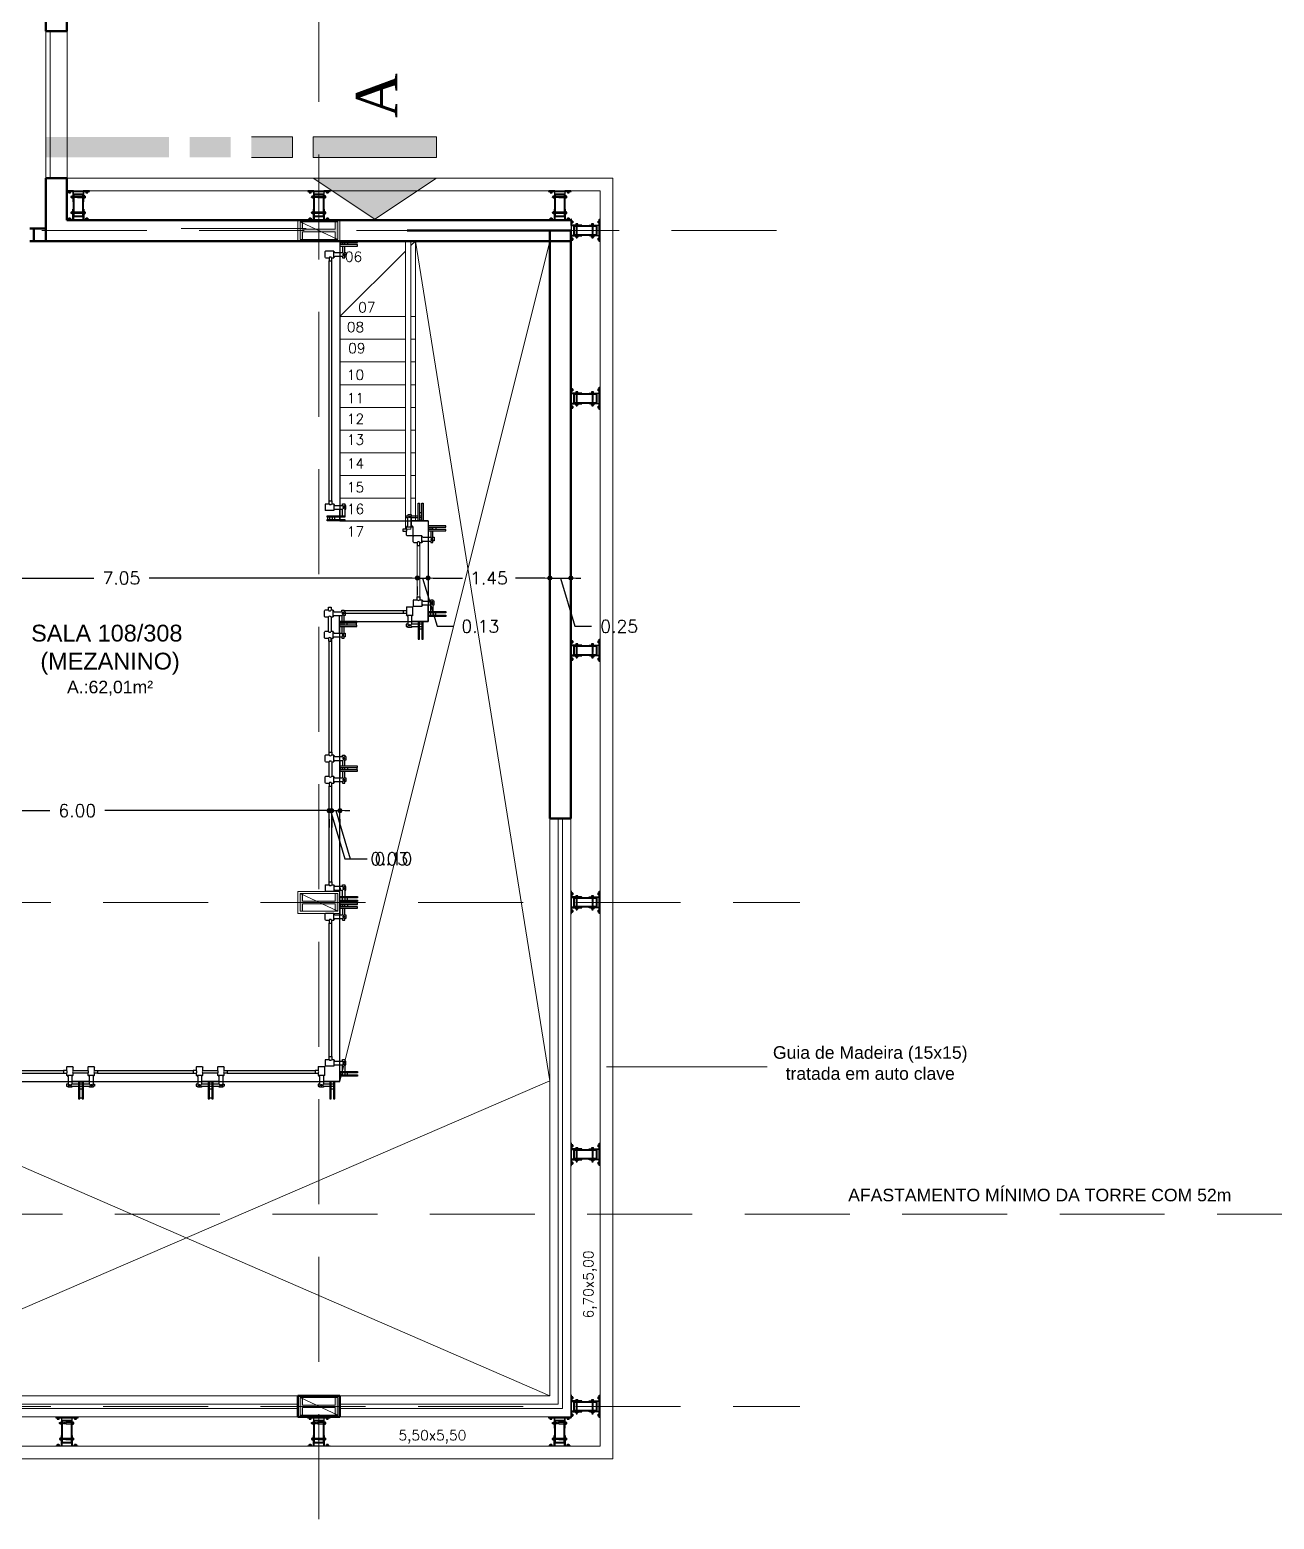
# Model space of a CAD drawing. Header units: millimetres. Extents: x 705 to 840, y 133 to 501.
# Drawn here: x 761.75 to 776.57, y 177.65 to 195.38 of the extents above; entities that cross this region are included whole.
import ezdxf

# ---------------------------------------------------------------- set-up
doc = ezdxf.new("R2010")
doc.units = ezdxf.units.MM
doc.header["$LTSCALE"] = 10
for name, pattern in [('ACAD_ISO03W100', [30, 12, -18]), ('BORDERX2', [3.5, 1, -0.5, 1, -0.5, 0, -0.5]), ('DASHED2', [0.375, 0.25, -0.125])]:
    doc.linetypes.add(name, pattern=pattern)
doc.layers.get('0').update_dxf_attribs({"color": 90})
for name, color, linetype in [('ACCESORIO', 90, 'Continuous'), ('EJE', 5, 'ACAD_ISO03W100'), ('ESCALERA', 90, 'Continuous')]:
    doc.layers.add(name, color=color, linetype=linetype)
for name, color, linetype, lineweight in [('cinza 03', 252, 'Continuous', 13), ('COTA', 90, 'Continuous', 9), ('linha estutura', 252, 'Continuous', 13), ('PAREDES', 50, 'Continuous', 50), ('PAREDES 2', 50, 'Continuous', 50), ('Pilares', 16, 'Continuous', 20), ('pn 02', 16, 'Continuous', 20), ('PN-01', 90, 'Continuous', 13), ('PN-03', 180, 'Continuous', 30), ('recuos', 16, 'Continuous', 20), ('texto', 16, 'Continuous', 20)]:
    doc.layers.add(name, color=color, linetype=linetype, lineweight=lineweight)
doc.styles.get("Standard").update_dxf_attribs({"font": 'simplex.shx'})
doc.dimstyles.new('1-100', dxfattribs={"dimtxt": 0.15, "dimasz": 0.06, "dimexe": 0.2, "dimexo": 0.1, "dimgap": 0.1, "dimtad": 0, "dimzin": 0, "dimdsep": 46, "dimtxsty": 'Standard', "dimblk": 'DOT', "dimcen": 0.09, "dimclrd": 90, "dimclre": 90, "dimclrt": 16, "dimadec": 0, "dimazin": 0, "dimtfac": 1, "dimtofl": 0, "dimtmove": 0, "dimatfit": 3, "dimldrblk": 'DOT', "dimfxl": 0, "dimtolj": 1, "dimtzin": 0, "dimarcsym": 0})

# ---------------------------------------------------------------- blocks, each defined once
blk = doc.blocks.new('BLO253')
blk.add_lwpolyline([(39.6, 2, -0.4142136), (40.6, 1, 0.4142136), (41.6, 0), (91.5, 0, 0.4142136), (92.5, 1), (92.5, 4, 0.4142136), (91.5, 5), (49.6, 5, -0.4142136), (44.6, 10), (44.6, 89, 0.4142136), (43.6, 90), (41.6, 90, 0.4142136), (40.6, 89), (40.6, 6.5, -0.4142136), (39.1, 5), (-39.1, 5, -0.4142136), (-40.6, 6.5), (-40.6, 89, 0.4142136), (-41.6, 90), (-43.6, 90, 0.4142136), (-44.6, 89), (-44.6, 10, -0.4142136), (-49.6, 5), (-91.5, 5, 0.4142136), (-92.5, 4), (-92.5, 1, 0.4142136), (-91.5, 0), (-41.6, 0, 0.4142136), (-40.6, 1, -0.4142136), (-39.6, 2)], format="xyb", close=True)
blk = doc.blocks.new('CAB-BUL')
for p, q in [((-6, 11), (6, 11)), ((-4, 2), (-4, 9)), ((-4, 1), (-4, 2)), ((4, 2), (4, 9)), ((4, 1), (4, 2))]:
    blk.add_line(p, q)
blk.add_lwpolyline([(-9, 1), (9, 1), (9, 0), (-9, 0)], close=True)
blk.add_lwpolyline([(8, 9, 0.888889), (4, 9, 0.50025), (-4, 9, 0.88987), (-8, 9), (-8, 2), (8, 2)], format="xyb", close=True)
blk = doc.blocks.new('TUERCA')
for p, q in [((-7, -2), (7, -2)), ((7, -10), (-7, -10)), ((-5, -11), (3, -10)), ((-5, -12), (4, -11)), ((-5, -13), (4, -12)), ((-5, -14), (4, -13)), ((-5, -16), (4, -14)), ((-4, -8), (-4, -3)), ((-3, -16), (4, -16)), ((4, -3), (4, -8))]:
    blk.add_line(p, q)
blk.add_lwpolyline([(-9, 0), (9, 0), (9, -2), (-9, -2)], close=True)
blk.add_lwpolyline([(-4, -8, -0.666895), (-9, -8), (-9, -3, -0.666895), (-4, -3, -0.349005), (4, -3, -0.666667), (9, -3), (9, -8, -0.666667), (4, -8, -0.349005)], format="xyb", close=True)
blk.add_lwpolyline([(-4, -10), (-3, -10), (-5, -11), (-3, -11), (-5, -12), (-3, -12), (-5, -13), (-3, -14), (-5, -14), (-3, -15), (-5, -16), (-3, -16), (3, -16), (4, -16), (3, -15), (4, -14), (3, -14), (4, -13), (3, -13), (4, -12), (3, -11), (4, -11), (3, -10), (4, -10)])
blk = doc.blocks.new('fixação madeira')
at = {"layer": 'ACCESORIO'}
for p, q in [((-0.052, -0.063), (-0.05, -0.076)), ((-0.05, -0.063), (-0.048, -0.076)), ((-0.048, -0.063), (-0.047, -0.076)), ((-0.047, -0.063), (-0.045, -0.076)), ((-0.045, -0.063), (-0.043, -0.076)), ((-0.043, -0.063), (-0.041, -0.076)), ((-0.041, -0.063), (-0.039, -0.076)), ((-0.039, -0.063), (-0.038, -0.076)), ((-0.038, -0.063), (-0.036, -0.076)), ((-0.036, -0.063), (-0.034, -0.076)), ((-0.034, -0.063), (-0.032, -0.076)), ((-0.032, -0.063), (-0.03, -0.076)), ((-0.03, -0.063), (-0.029, -0.076)), ((-0.029, -0.063), (-0.027, -0.076)), ((-0.027, -0.063), (-0.025, -0.076)), ((-0.025, -0.063), (-0.023, -0.076)), ((-0.023, -0.063), (-0.021, -0.076)), ((-0.021, -0.063), (-0.02, -0.076)), ((-0.02, -0.063), (-0.018, -0.076)), ((-0.018, -0.063), (-0.016, -0.076)), ((-0.016, -0.063), (-0.014, -0.076)), ((-0.014, -0.063), (-0.012, -0.076)), ((-0.012, -0.076), (-0.012, -0.063)), ((-0.052, -0.251), (-0.05, -0.264)), ((-0.05, -0.251), (-0.048, -0.264)), ((-0.048, -0.251), (-0.047, -0.264)), ((-0.047, -0.251), (-0.045, -0.264)), ((-0.045, -0.251), (-0.043, -0.264)), ((-0.043, -0.251), (-0.041, -0.264)), ((-0.041, -0.251), (-0.039, -0.264)), ((-0.039, -0.251), (-0.038, -0.264)), ((-0.038, -0.251), (-0.036, -0.264)), ((-0.036, -0.251), (-0.034, -0.264)), ((-0.034, -0.251), (-0.032, -0.264)), ((-0.032, -0.251), (-0.03, -0.264)), ((-0.03, -0.251), (-0.029, -0.264)), ((-0.029, -0.251), (-0.027, -0.264)), ((-0.027, -0.251), (-0.025, -0.264)), ((-0.025, -0.251), (-0.023, -0.264)), ((-0.023, -0.251), (-0.021, -0.264)), ((-0.021, -0.251), (-0.02, -0.264)), ((-0.02, -0.251), (-0.018, -0.264)), ((-0.018, -0.251), (-0.016, -0.264)), ((-0.016, -0.251), (-0.014, -0.264)), ((-0.014, -0.251), (-0.012, -0.264)), ((-0.012, -0.264), (-0.012, -0.251))]:
    blk.add_line(p, q, dxfattribs=at)
for points in [[(-0.06, -0.034), (0.057, -0.034), (0.057, -0.308), (-0.06, -0.308)], [(-0.052, -0.042), (0.049, -0.042), (0.049, -0.3), (-0.052, -0.3)]]:
    blk.add_lwpolyline(points, close=True, dxfattribs=at)
for points in [[(0.049, -0.063), (-0.014, -0.063), (-0.015, -0.066), (-0.016, -0.063), (-0.017, -0.066), (-0.018, -0.063), (-0.018, -0.066), (-0.02, -0.063), (-0.02, -0.066), (-0.021, -0.063), (-0.022, -0.066), (-0.023, -0.063), (-0.024, -0.066), (-0.025, -0.063), (-0.026, -0.066), (-0.027, -0.063), (-0.027, -0.066), (-0.029, -0.063), (-0.029, -0.066), (-0.03, -0.063), (-0.031, -0.066), (-0.032, -0.063), (-0.033, -0.066), (-0.034, -0.063), (-0.035, -0.066), (-0.036, -0.063), (-0.036, -0.066), (-0.038, -0.063), (-0.038, -0.066), (-0.039, -0.063), (-0.04, -0.066), (-0.041, -0.063), (-0.042, -0.066), (-0.043, -0.063), (-0.044, -0.066), (-0.045, -0.063), (-0.045, -0.066), (-0.047, -0.063), (-0.047, -0.066), (-0.048, -0.063), (-0.049, -0.066), (-0.05, -0.063), (-0.051, -0.066), (-0.052, -0.063)], [(-0.052, -0.076), (-0.051, -0.074), (-0.05, -0.076), (-0.05, -0.074), (-0.048, -0.076), (-0.048, -0.074), (-0.047, -0.076), (-0.046, -0.074), (-0.045, -0.076), (-0.044, -0.074), (-0.043, -0.076), (-0.042, -0.074), (-0.041, -0.076), (-0.041, -0.074), (-0.039, -0.076), (-0.039, -0.074), (-0.038, -0.076), (-0.037, -0.074), (-0.036, -0.076), (-0.035, -0.074), (-0.034, -0.076), (-0.033, -0.074), (-0.032, -0.076), (-0.032, -0.074), (-0.03, -0.076), (-0.03, -0.074), (-0.029, -0.076), (-0.028, -0.074), (-0.027, -0.076), (-0.026, -0.074), (-0.025, -0.076), (-0.024, -0.074), (-0.023, -0.076), (-0.023, -0.074), (-0.021, -0.076), (-0.021, -0.074), (-0.02, -0.076), (-0.019, -0.074), (-0.018, -0.076), (-0.017, -0.074), (-0.016, -0.076), (-0.015, -0.074), (-0.014, -0.076), (-0.014, -0.074), (-0.012, -0.076), (0.049, -0.076)], [(0.049, -0.251), (-0.014, -0.251), (-0.015, -0.253), (-0.016, -0.251), (-0.017, -0.253), (-0.018, -0.251), (-0.018, -0.253), (-0.02, -0.251), (-0.02, -0.253), (-0.021, -0.251), (-0.022, -0.253), (-0.023, -0.251), (-0.024, -0.253), (-0.025, -0.251), (-0.026, -0.253), (-0.027, -0.251), (-0.027, -0.253), (-0.029, -0.251), (-0.029, -0.253), (-0.03, -0.251), (-0.031, -0.253), (-0.032, -0.251), (-0.033, -0.253), (-0.034, -0.251), (-0.035, -0.253), (-0.036, -0.251), (-0.036, -0.253), (-0.038, -0.251), (-0.038, -0.253), (-0.039, -0.251), (-0.04, -0.253), (-0.041, -0.251), (-0.042, -0.253), (-0.043, -0.251), (-0.044, -0.253), (-0.045, -0.251), (-0.045, -0.253), (-0.047, -0.251), (-0.047, -0.253), (-0.048, -0.251), (-0.049, -0.253), (-0.05, -0.251), (-0.051, -0.253), (-0.052, -0.251)], [(-0.052, -0.264), (-0.051, -0.262), (-0.05, -0.264), (-0.05, -0.262), (-0.048, -0.264), (-0.048, -0.262), (-0.047, -0.264), (-0.046, -0.262), (-0.045, -0.264), (-0.044, -0.262), (-0.043, -0.264), (-0.042, -0.262), (-0.041, -0.264), (-0.041, -0.262), (-0.039, -0.264), (-0.039, -0.262), (-0.038, -0.264), (-0.037, -0.262), (-0.036, -0.264), (-0.035, -0.262), (-0.034, -0.264), (-0.033, -0.262), (-0.032, -0.264), (-0.032, -0.262), (-0.03, -0.264), (-0.03, -0.262), (-0.029, -0.264), (-0.028, -0.262), (-0.027, -0.264), (-0.026, -0.262), (-0.025, -0.264), (-0.024, -0.262), (-0.023, -0.264), (-0.023, -0.262), (-0.021, -0.264), (-0.021, -0.262), (-0.02, -0.264), (-0.019, -0.262), (-0.018, -0.264), (-0.017, -0.262), (-0.016, -0.264), (-0.015, -0.262), (-0.014, -0.264), (-0.014, -0.262), (-0.012, -0.264), (0.049, -0.264)]]:
    blk.add_lwpolyline(points, dxfattribs=at)
at = {"layer": 'ACCESORIO', "xscale": 0.001440000000002328, "yscale": 0.001440000000002328, "zscale": 0.00144, "rotation": 180}
blk.add_blockref('BLO253', (-0.001, 0.001), dxfattribs=at)
at = {"layer": 'ACCESORIO', "linetype": 'Continuous', "xscale": 0.001440000000002328, "yscale": 0.001440000000002328, "zscale": 0.00144}
for name, p, rotation in [('CAB-BUL', (-0.105, -0.006), 180), ('TUERCA', (-0.066, -0.07), 270), ('CAB-BUL', (0.063, -0.07), 270), ('CAB-BUL', (0.1, -0.006), 180), ('CAB-BUL', (0.063, -0.258), 270)]:
    blk.add_blockref(name, p, dxfattribs=dict(at, rotation=rotation))
at = {"layer": 'ACCESORIO', "xscale": -0.001440000000002328, "yscale": 0.001440000000002328, "zscale": 0.00144}
blk.add_blockref('BLO253', (-0.001, -0.345), dxfattribs=at)
at = {"layer": 'ACCESORIO', "linetype": 'Continuous', "xscale": -0.001440000000002328, "yscale": 0.001440000000002328, "zscale": 0.00144}
for p in [(-0.105, -0.338), (0.1, -0.338)]:
    blk.add_blockref('CAB-BUL', p, dxfattribs=at)
at = {"layer": 'ACCESORIO', "color": 252, "linetype": 'Continuous', "xscale": 0.001440000000002328, "yscale": 0.001440000000002328, "zscale": 0.00144, "rotation": 270}
blk.add_blockref('TUERCA', (-0.066, -0.258), dxfattribs=at)
blk = doc.blocks.new('peitoril1')
at = {"layer": 'EJE', "linetype": 'BORDERX2', "ltscale": 0.001}
for points in [[(0.017, -0.032), (-0.01, -0.032)], [(-0.01, -0.058), (0.017, -0.058)]]:
    blk.add_lwpolyline(points, dxfattribs=at)
for centre in [(-0.127, -0.046), (0.128, -0.046)]:
    blk.add_circle(centre, 0.00762, dxfattribs=at)
at = {"layer": 'ESCALERA'}
for p, q in [((-0.087, 0.129), (0.087, 0.129)), ((0.087, 0.098), (-0.087, 0.098))]:
    blk.add_line(p, q, dxfattribs=at)
for points in [[(-0.167, 0.129), (-0.202, 0.129), (-0.202, 0.098), (-0.167, 0.098)], [(-0.166, 0.17), (-0.16, 0.176)], [(-0.166, 0.17), (-0.166, 0.129)], [(-0.166, 0.099), (-0.166, 0.073), (-0.135, 0.073)], [(-0.166, 0.073), (-0.087, 0.073), (-0.087, 0.098)], [(-0.16, 0.176), (-0.135, 0.176)], [(-0.149, 0.059), (-0.149, -0.032)], [(-0.135, 0.176), (-0.093, 0.176)], [(-0.104, 0.059), (-0.104, -0.032)], [(0.104, 0), (-0.104, 0)], [(-0.093, 0.176), (-0.087, 0.17)], [(-0.087, 0.129), (-0.087, 0.17)], [(0.087, 0.17), (0.093, 0.176)], [(0.087, 0.17), (0.087, 0.129)], [(0.087, 0.073), (0.167, 0.073), (0.167, 0.098)], [(0.087, 0.098), (0.087, 0.073), (0.119, 0.073)], [(0.093, 0.176), (0.119, 0.176)], [(0.104, 0.059), (0.104, -0.032)], [(0.119, 0.176), (0.161, 0.176)], [(0.149, 0.059), (0.149, -0.032)], [(0.161, 0.176), (0.167, 0.17)], [(0.167, 0.129), (0.167, 0.17)], [(0.167, 0.129), (0.202, 0.129), (0.202, 0.098), (0.167, 0.098)], [(-0.149, -0.032), (-0.167, -0.032), (-0.167, -0.058), (-0.149, -0.058)], [(-0.104, -0.058), (-0.104, -0.071), (-0.149, -0.071), (-0.149, -0.058)], [(-0.026, -0.032), (-0.104, -0.032)], [(-0.104, -0.058), (-0.026, -0.058)], [(0.017, -0.008), (-0.01, -0.008)], [(0.017, -0.092), (-0.01, -0.092)], [(0.104, -0.032), (0.033, -0.032)], [(0.033, -0.058), (0.105, -0.058)], [(0.149, -0.058), (0.149, -0.071), (0.105, -0.071), (0.105, -0.058)], [(0.149, -0.032), (0.167, -0.032), (0.167, -0.058), (0.149, -0.058)], [(0.017, -0.202), (-0.01, -0.202)]]:
    blk.add_lwpolyline(points, dxfattribs=at)
for points in [[(-0.01, -0.21), (-0.01, 0), (-0.026, 0), (-0.026, -0.21)], [(0.033, -0.21), (0.033, 0), (0.017, 0), (0.017, -0.21)]]:
    blk.add_lwpolyline(points, close=True, dxfattribs=at)
for centre, radius, start, end in [((-0.177, 0.114), 0.0183, 303.7221, 56.3197), ((-0.172, 0.049), 0.0247, 22.7593, 77.2542), ((-0.081, 0.048), 0.0255, 102.7579, 156.0181), ((-0.077, 0.114), 0.0183, 123.6803, 236.2779), ((0.077, 0.114), 0.0183, 303.7221, 56.3197), ((0.082, 0.049), 0.0247, 22.7593, 77.2542), ((0.172, 0.048), 0.0255, 102.7579, 156.0181), ((0.177, 0.114), 0.0183, 123.6803, 236.2779), ((-0.155, -0.045), 0.0142, 296.1431, 64.1119), ((-0.098, -0.045), 0.0142, 115.274, 244.6765), ((0.098, -0.045), 0.0142, 296.1431, 64.1119), ((0.155, -0.045), 0.0142, 115.274, 244.6765)]:
    blk.add_arc(centre, radius, start, end, dxfattribs=at)
blk = doc.blocks.new('_DOT')
at = {"color": 0, "linetype": 'ByBlock'}
blk.add_line((-0.5, 0), (-1, 0), dxfattribs=at)
at = {"color": 0, "linetype": 'ByBlock', "const_width": 0.5}
blk.add_lwpolyline([(-0.25, 0, 1), (0.25, 0, 1)], format="xyb", close=True, dxfattribs=at)
blk = doc.blocks.new('*D72')
at = {"layer": 'linha estutura', "color": 90, "lineweight": -2}
for p, q in [((759.316, 186.187), (759.316, 186.287)), ((759.376, 186.087), (761.985, 186.087)), ((765.252, 186.087), (762.643, 186.087)), ((765.312, 185.987), (765.312, 185.887))]:
    blk.add_line(p, q, dxfattribs=at)
at = {"layer": 'linha estutura', "color": 90, "lineweight": -2, "xscale": 0.06, "yscale": 0.06, "zscale": 0.06, "rotation": 180}
blk.add_blockref('_DOT', (759.316, 186.087), dxfattribs=at)
at = {"layer": 'linha estutura', "color": 90, "lineweight": -2, "xscale": 0.06, "yscale": 0.06, "zscale": 0.06}
blk.add_blockref('_DOT', (765.312, 186.087), dxfattribs=at)
at = {"layer": 'linha estutura', "color": 16, "insert": (762.314, 186.087), "char_height": 0.15, "attachment_point": 5}
blk.add_mtext('\\A1;6.00', dxfattribs=at)
blk = doc.blocks.new('*D73')
at = {"layer": 'linha estutura', "color": 90, "lineweight": -2}
for p, q in [((765.252, 186.087), (765.192, 186.087)), ((765.312, 186.087), (765.343, 186.087)), ((765.327, 186.087), (765.5, 185.512)), ((765.403, 186.087), (765.463, 186.087)), ((765.312, 185.987), (765.312, 185.887)), ((765.343, 185.987), (765.343, 185.887)), ((765.5, 185.512), (765.7, 185.512))]:
    blk.add_line(p, q, dxfattribs=at)
at = {"layer": 'linha estutura', "color": 90, "lineweight": -2, "xscale": 0.06, "yscale": 0.06, "zscale": 0.06}
blk.add_blockref('_DOT', (765.312, 186.087), dxfattribs=at)
at = {"layer": 'linha estutura', "color": 90, "lineweight": -2, "xscale": 0.06, "yscale": 0.06, "zscale": 0.06, "rotation": 180}
blk.add_blockref('_DOT', (765.343, 186.087), dxfattribs=at)
at = {"layer": 'linha estutura', "color": 16, "insert": (766.028, 185.512), "char_height": 0.15, "attachment_point": 5}
blk.add_mtext('\\A1;0.03', dxfattribs=at)
blk = doc.blocks.new('*D74')
at = {"layer": 'linha estutura', "color": 90, "lineweight": -2}
for p, q in [((765.283, 186.087), (765.223, 186.087)), ((765.343, 186.087), (765.441, 186.087)), ((765.392, 186.087), (765.564, 185.512)), ((765.501, 186.087), (765.561, 186.087)), ((765.343, 185.987), (765.343, 185.887)), ((765.441, 185.987), (765.441, 185.887)), ((765.564, 185.512), (765.764, 185.512))]:
    blk.add_line(p, q, dxfattribs=at)
at = {"layer": 'linha estutura', "color": 90, "lineweight": -2, "xscale": 0.06, "yscale": 0.06, "zscale": 0.06}
blk.add_blockref('_DOT', (765.343, 186.087), dxfattribs=at)
at = {"layer": 'linha estutura', "color": 90, "lineweight": -2, "xscale": 0.06, "yscale": 0.06, "zscale": 0.06, "rotation": 180}
blk.add_blockref('_DOT', (765.441, 186.087), dxfattribs=at)
at = {"layer": 'linha estutura', "color": 16, "insert": (766.079, 185.512), "char_height": 0.15, "attachment_point": 5}
blk.add_mtext('\\A1;0.10', dxfattribs=at)
blk = doc.blocks.new('*D91')
at = {"layer": 'linha estutura', "color": 90, "lineweight": -2}
for p, q in [((759.316, 188.757), (759.316, 188.657)), ((759.376, 188.857), (762.51, 188.857)), ((766.302, 188.857), (763.168, 188.857)), ((766.362, 188.757), (766.362, 188.657))]:
    blk.add_line(p, q, dxfattribs=at)
at = {"layer": 'linha estutura', "color": 90, "lineweight": -2, "xscale": 0.06, "yscale": 0.06, "zscale": 0.06, "rotation": 180}
blk.add_blockref('_DOT', (759.316, 188.857), dxfattribs=at)
at = {"layer": 'linha estutura', "color": 90, "lineweight": -2, "xscale": 0.06, "yscale": 0.06, "zscale": 0.06}
blk.add_blockref('_DOT', (766.362, 188.857), dxfattribs=at)
at = {"layer": 'linha estutura', "color": 16, "insert": (762.839, 188.857), "char_height": 0.15, "attachment_point": 5}
blk.add_mtext('\\A1;7.05', dxfattribs=at)
blk = doc.blocks.new('*D92')
at = {"layer": 'linha estutura', "color": 90, "lineweight": -2}
for p, q in [((766.302, 188.857), (766.242, 188.857)), ((766.362, 188.857), (766.491, 188.857)), ((766.362, 188.757), (766.362, 188.657)), ((766.426, 188.857), (766.599, 188.282)), ((766.491, 188.757), (766.491, 188.657)), ((766.551, 188.857), (766.611, 188.857)), ((766.599, 188.282), (766.799, 188.282))]:
    blk.add_line(p, q, dxfattribs=at)
at = {"layer": 'linha estutura', "color": 90, "lineweight": -2, "xscale": 0.06, "yscale": 0.06, "zscale": 0.06}
blk.add_blockref('_DOT', (766.362, 188.857), dxfattribs=at)
at = {"layer": 'linha estutura', "color": 90, "lineweight": -2, "xscale": 0.06, "yscale": 0.06, "zscale": 0.06, "rotation": 180}
blk.add_blockref('_DOT', (766.491, 188.857), dxfattribs=at)
at = {"layer": 'linha estutura', "color": 16, "insert": (767.113, 188.282), "char_height": 0.15, "attachment_point": 5}
blk.add_mtext('\\A1;0.13', dxfattribs=at)
blk = doc.blocks.new('*D93')
at = {"layer": 'linha estutura', "color": 90, "lineweight": -2}
for p, q in [((766.491, 188.757), (766.491, 188.657)), ((766.551, 188.857), (766.902, 188.857)), ((767.881, 188.857), (767.53, 188.857)), ((767.941, 188.757), (767.941, 188.657))]:
    blk.add_line(p, q, dxfattribs=at)
at = {"layer": 'linha estutura', "color": 90, "lineweight": -2, "xscale": 0.06, "yscale": 0.06, "zscale": 0.06, "rotation": 180}
blk.add_blockref('_DOT', (766.491, 188.857), dxfattribs=at)
at = {"layer": 'linha estutura', "color": 90, "lineweight": -2, "xscale": 0.06, "yscale": 0.06, "zscale": 0.06}
blk.add_blockref('_DOT', (767.941, 188.857), dxfattribs=at)
at = {"layer": 'linha estutura', "color": 16, "insert": (767.216, 188.857), "char_height": 0.15, "attachment_point": 5}
blk.add_mtext('\\A1;1.45', dxfattribs=at)
blk = doc.blocks.new('*D94')
at = {"layer": 'linha estutura', "color": 90, "lineweight": -2}
for p, q in [((767.881, 188.857), (767.821, 188.857)), ((767.941, 188.857), (768.191, 188.857)), ((767.941, 188.757), (767.941, 188.657)), ((768.066, 188.857), (768.238, 188.282)), ((768.191, 188.757), (768.191, 188.657)), ((768.251, 188.857), (768.311, 188.857)), ((768.238, 188.282), (768.438, 188.282))]:
    blk.add_line(p, q, dxfattribs=at)
at = {"layer": 'linha estutura', "color": 90, "lineweight": -2, "xscale": 0.06, "yscale": 0.06, "zscale": 0.06}
blk.add_blockref('_DOT', (767.941, 188.857), dxfattribs=at)
at = {"layer": 'linha estutura', "color": 90, "lineweight": -2, "xscale": 0.06, "yscale": 0.06, "zscale": 0.06, "rotation": 180}
blk.add_blockref('_DOT', (768.191, 188.857), dxfattribs=at)
at = {"layer": 'linha estutura', "color": 16, "insert": (768.767, 188.282), "char_height": 0.15, "attachment_point": 5}
blk.add_mtext('\\A1;0.25', dxfattribs=at)

msp = doc.modelspace()

# ---------------------------------------------------------------- hatches: boundary and pattern name
at = {"layer": 'Pilares'}
for points in [[(764.966, 193.099), (764.966, 192.889), (764.996, 192.889), (764.996, 192.979), (765.386, 192.979), (765.386, 192.889), (765.416, 192.889), (765.416, 193.099), (765.386, 193.099), (765.386, 193.009), (764.996, 193.009), (764.996, 193.099)], [(764.966, 185.099), (764.966, 184.889), (764.996, 184.889), (764.996, 184.979), (765.386, 184.979), (765.386, 184.889), (765.416, 184.889), (765.416, 185.099), (765.386, 185.099), (765.386, 185.009), (764.996, 185.009), (764.996, 185.099)], [(764.966, 179.099), (764.966, 178.889), (764.996, 178.889), (764.996, 178.979), (765.386, 178.979), (765.386, 178.889), (765.416, 178.889), (765.416, 179.099), (765.386, 179.099), (765.386, 179.009), (764.996, 179.009), (764.996, 179.099)]]:
    msp.add_hatch(color=256, dxfattribs=at).paths.add_polyline_path(points)
at = {"layer": 'PN-01', "ltscale": 0.05}
h = msp.add_hatch(color=256, dxfattribs=at)
h.paths.add_polyline_path([(765.857, 193.129), (766.592, 193.619), (765.122, 193.619)])
h.paths.add_polyline_path([(765.122, 193.864), (766.592, 193.864), (766.592, 194.109), (765.122, 194.109)])
h.paths.add_polyline_path([(764.387, 193.864), (764.877, 193.864), (764.877, 194.109), (764.387, 194.109)])
h.paths.add_polyline_path([(763.652, 193.864), (764.142, 193.864), (764.142, 194.109), (763.652, 194.109)])
h.paths.add_polyline_path([(762.683, 193.864), (763.407, 193.864), (763.407, 194.109), (762.683, 194.109)])
h.paths.add_polyline_path([(761.937, 193.864), (762.683, 193.864), (762.683, 194.109), (761.937, 194.109)])

# ---------------------------------------------------------------- linework, layer by layer
at = {"layer": 'cinza 03'}
for p, q in [((763.551, 193.019), (765.041, 193.019)), ((763.551, 192.869), (765.041, 192.869)), ((766.362, 189.262), (766.362, 188.634)), ((766.393, 189.244), (766.393, 188.634))]:
    msp.add_line(p, q, dxfattribs=at)
at = {"layer": 'COTA'}
msp.add_line((768.614, 183.036), (770.529, 183.036), dxfattribs=at)
at = {"layer": 'EJE', "linetype": 'BORDERX2', "ltscale": 0.001}
for points in [[(765.473, 192.853), (765.473, 192.826)], [(765.499, 192.826), (765.499, 192.853)], [(765.321, 189.555), (765.321, 189.583)], [(765.347, 189.583), (765.347, 189.555)], [(766.388, 189.597), (766.415, 189.597)], [(766.415, 189.572), (766.388, 189.572)], [(766.523, 189.464), (766.523, 189.436)], [(766.549, 189.436), (766.549, 189.464)], [(766.523, 188.415), (766.523, 188.442)], [(766.549, 188.442), (766.549, 188.415)], [(766.415, 188.307), (766.388, 188.307)], [(766.388, 188.281), (766.415, 188.281)], [(765.473, 185.02), (765.473, 185.048)], [(765.473, 184.968), (765.473, 184.941)], [(765.499, 185.048), (765.499, 185.02)], [(765.499, 184.941), (765.499, 184.968)], [(765.473, 182.94), (765.473, 182.967)], [(765.499, 182.967), (765.499, 182.94)], [(765.365, 182.832), (765.338, 182.832)], [(765.338, 182.806), (765.365, 182.806)]]:
    msp.add_lwpolyline(points, dxfattribs=at)
for centre in [(765.487, 192.709), (765.487, 189.7), (766.271, 189.585), (766.537, 189.319), (766.537, 188.559), (766.271, 188.294), (765.487, 185.165), (765.487, 184.824), (765.487, 183.084), (765.221, 182.819)]:
    msp.add_circle(centre, 0.00762, dxfattribs=at)
at = {"layer": 'ESCALERA'}
for p, q in [((765.312, 189.775), (765.312, 192.634)), ((765.343, 189.775), (765.343, 192.634)), ((766.196, 188.468), (765.504, 188.468)), ((765.504, 188.438), (766.196, 188.438)), ((765.312, 186.784), (765.312, 188.104)), ((765.343, 186.784), (765.343, 188.13)), ((765.312, 185.24), (765.312, 186.379)), ((765.343, 185.24), (765.343, 186.379)), ((765.312, 183.159), (765.312, 184.749)), ((765.343, 183.159), (765.343, 184.749)), ((761.012, 182.993), (762.151, 182.993)), ((761.012, 182.963), (762.151, 182.963)), ((762.556, 182.993), (763.695, 182.993)), ((762.556, 182.963), (763.695, 182.963)), ((764.099, 182.993), (765.146, 182.993)), ((764.099, 182.963), (765.146, 182.963))]:
    msp.add_line(p, q, dxfattribs=at)
for points in [[(765.651, 192.869), (765.441, 192.869), (765.441, 192.853), (765.651, 192.853)], [(765.651, 192.826), (765.441, 192.826), (765.441, 192.81), (765.651, 192.81)], [(766.388, 189.749), (766.388, 189.539), (766.372, 189.539), (766.372, 189.749)], [(766.431, 189.749), (766.431, 189.539), (766.415, 189.539), (766.415, 189.749)], [(765.499, 189.583), (765.289, 189.583), (765.289, 189.599), (765.499, 189.599)], [(765.499, 189.539), (765.289, 189.539), (765.289, 189.555), (765.499, 189.555)], [(766.701, 189.48), (766.491, 189.48), (766.491, 189.464), (766.701, 189.464)], [(766.701, 189.436), (766.491, 189.436), (766.491, 189.42), (766.701, 189.42)], [(766.388, 188.13), (766.388, 188.339), (766.372, 188.339), (766.372, 188.13)], [(766.431, 188.13), (766.431, 188.339), (766.415, 188.339), (766.415, 188.13)], [(766.701, 188.442), (766.491, 188.442), (766.491, 188.458), (766.701, 188.458)], [(766.701, 188.399), (766.491, 188.399), (766.491, 188.415), (766.701, 188.415)], [(765.651, 185.048), (765.441, 185.048), (765.441, 185.064), (765.651, 185.064)], [(765.651, 185.004), (765.441, 185.004), (765.441, 185.02), (765.651, 185.02)], [(765.651, 184.984), (765.441, 184.984), (765.441, 184.968), (765.651, 184.968)], [(765.651, 184.941), (765.441, 184.941), (765.441, 184.925), (765.651, 184.925)], [(765.338, 182.655), (765.338, 182.864), (765.322, 182.864), (765.322, 182.655)], [(765.381, 182.655), (765.381, 182.864), (765.365, 182.864), (765.365, 182.655)], [(765.651, 182.967), (765.441, 182.967), (765.441, 182.983), (765.651, 182.983)], [(765.651, 182.924), (765.441, 182.924), (765.441, 182.94), (765.651, 182.94)]]:
    msp.add_lwpolyline(points, close=True, dxfattribs=at)
for points in [[(765.441, 192.867), (765.441, 192.731)], [(765.449, 192.853), (765.449, 192.826)], [(765.473, 192.81), (765.473, 192.731)], [(765.499, 192.731), (765.499, 192.81)], [(765.533, 192.853), (765.533, 192.826)], [(765.265, 192.743), (765.271, 192.749)], [(765.265, 192.701), (765.265, 192.743)], [(765.265, 192.676), (765.265, 192.701)], [(765.27, 192.67), (765.265, 192.676)], [(765.27, 192.67), (765.312, 192.67)], [(765.368, 192.749), (765.271, 192.749)], [(765.312, 192.669), (765.312, 192.634), (765.343, 192.634), (765.343, 192.669)], [(765.342, 192.67), (765.368, 192.67), (765.368, 192.701)], [(765.368, 192.67), (765.368, 192.749)], [(765.382, 192.731), (765.473, 192.731)], [(765.382, 192.687), (765.473, 192.687)], [(765.473, 192.687), (765.473, 192.669), (765.499, 192.669), (765.499, 192.687)], [(765.499, 192.731), (765.512, 192.731), (765.512, 192.687), (765.499, 192.687)], [(765.312, 189.739), (765.312, 189.775), (765.343, 189.775), (765.343, 189.739)], [(765.27, 189.739), (765.265, 189.733)], [(765.265, 189.733), (765.265, 189.708)], [(765.265, 189.708), (765.265, 189.666)], [(765.265, 189.666), (765.271, 189.659)], [(765.27, 189.739), (765.312, 189.739)], [(765.368, 189.659), (765.271, 189.659)], [(765.297, 189.555), (765.297, 189.583)], [(765.342, 189.739), (765.368, 189.739), (765.368, 189.708)], [(765.368, 189.739), (765.368, 189.659)], [(765.381, 189.555), (765.381, 189.583)], [(765.382, 189.722), (765.473, 189.722)], [(765.382, 189.677), (765.473, 189.677)], [(765.441, 189.541), (765.441, 189.677)], [(765.473, 189.722), (765.473, 189.74), (765.499, 189.74), (765.499, 189.722)], [(765.473, 189.599), (765.473, 189.677)], [(765.499, 189.677), (765.512, 189.677), (765.512, 189.722), (765.499, 189.722)], [(765.499, 189.677), (765.499, 189.599)], [(766.249, 189.572), (766.231, 189.572), (766.231, 189.597), (766.249, 189.597)], [(766.294, 189.597), (766.294, 189.61), (766.249, 189.61), (766.249, 189.597)], [(766.249, 189.48), (766.249, 189.572)], [(766.294, 189.597), (766.372, 189.597)], [(766.294, 189.48), (766.294, 189.572)], [(766.372, 189.572), (766.294, 189.572)], [(766.415, 189.632), (766.388, 189.632)], [(766.231, 189.41), (766.196, 189.41), (766.196, 189.441), (766.231, 189.441)], [(766.232, 189.466), (766.311, 189.466)], [(766.232, 189.441), (766.232, 189.466), (766.263, 189.466)], [(766.232, 189.369), (766.232, 189.411)], [(766.429, 189.539), (766.294, 189.539)], [(766.491, 189.539), (766.294, 189.539)], [(766.311, 189.466), (766.311, 189.369)], [(766.415, 189.547), (766.388, 189.547)], [(766.491, 189.539), (766.491, 189.342)], [(766.499, 189.464), (766.499, 189.436)], [(766.523, 189.42), (766.523, 189.342)], [(766.549, 189.342), (766.549, 189.42)], [(766.583, 189.464), (766.583, 189.436)], [(766.232, 189.369), (766.238, 189.363)], [(766.238, 189.363), (766.263, 189.363)], [(766.263, 189.363), (766.305, 189.363)], [(766.305, 189.363), (766.311, 189.369)], [(766.315, 189.354), (766.321, 189.36)], [(766.315, 189.312), (766.315, 189.354)], [(766.315, 189.286), (766.315, 189.312)], [(766.32, 189.28), (766.315, 189.286)], [(766.32, 189.28), (766.362, 189.28)], [(766.418, 189.36), (766.321, 189.36)], [(766.362, 189.28), (766.362, 189.244), (766.393, 189.244), (766.393, 189.28)], [(766.392, 189.28), (766.418, 189.28), (766.418, 189.312)], [(766.418, 189.28), (766.418, 189.36)], [(766.432, 189.342), (766.523, 189.342)], [(766.432, 189.297), (766.523, 189.297)], [(766.523, 189.297), (766.523, 189.28), (766.549, 189.28), (766.549, 189.298)], [(766.549, 189.342), (766.562, 189.342), (766.562, 189.298), (766.549, 189.298)], [(766.232, 188.51), (766.238, 188.515)], [(766.232, 188.51), (766.232, 188.468)], [(766.238, 188.515), (766.263, 188.515)], [(766.263, 188.515), (766.305, 188.515)], [(766.305, 188.515), (766.311, 188.509)], [(766.311, 188.413), (766.311, 188.509)], [(766.32, 188.598), (766.315, 188.592)], [(766.315, 188.592), (766.315, 188.567)], [(766.315, 188.567), (766.315, 188.525)], [(766.315, 188.525), (766.321, 188.519)], [(766.32, 188.598), (766.362, 188.598)], [(766.418, 188.519), (766.321, 188.519)], [(766.362, 188.599), (766.362, 188.634), (766.393, 188.634), (766.393, 188.599)], [(766.392, 188.598), (766.418, 188.598), (766.418, 188.567)], [(766.418, 188.598), (766.418, 188.519)], [(766.432, 188.581), (766.523, 188.581)], [(766.432, 188.537), (766.523, 188.537)], [(766.491, 188.339), (766.491, 188.537)], [(766.523, 188.581), (766.523, 188.599), (766.549, 188.599), (766.549, 188.581)], [(766.523, 188.458), (766.523, 188.537)], [(766.549, 188.537), (766.562, 188.537), (766.562, 188.581), (766.549, 188.581)], [(766.549, 188.537), (766.549, 188.458)], [(766.231, 188.468), (766.196, 188.468), (766.196, 188.438), (766.231, 188.438)], [(766.232, 188.438), (766.232, 188.413), (766.263, 188.413)], [(766.232, 188.413), (766.311, 188.413)], [(766.249, 188.398), (766.249, 188.307)], [(766.294, 188.398), (766.294, 188.307)], [(766.429, 188.339), (766.294, 188.339)], [(766.491, 188.339), (766.294, 188.339)], [(766.415, 188.332), (766.388, 188.332)], [(766.499, 188.415), (766.499, 188.442)], [(766.583, 188.415), (766.583, 188.442)], [(766.249, 188.307), (766.231, 188.307), (766.231, 188.281), (766.249, 188.281)], [(766.294, 188.281), (766.294, 188.269), (766.249, 188.269), (766.249, 188.281)], [(766.372, 188.307), (766.294, 188.307)], [(766.294, 188.281), (766.372, 188.281)], [(766.415, 188.247), (766.388, 188.247)], [(765.27, 185.204), (765.265, 185.198)], [(765.265, 185.198), (765.265, 185.172)], [(765.265, 185.172), (765.265, 185.13)], [(765.27, 185.204), (765.312, 185.204)], [(765.312, 185.204), (765.312, 185.24), (765.343, 185.24), (765.343, 185.204)], [(765.342, 185.204), (765.368, 185.204), (765.368, 185.172)], [(765.368, 185.204), (765.368, 185.124)], [(765.382, 185.187), (765.473, 185.187)], [(765.382, 185.142), (765.473, 185.142)], [(765.441, 185.126), (765.441, 185.262)], [(765.449, 185.14), (765.449, 185.168)], [(765.473, 185.187), (765.473, 185.204), (765.499, 185.204), (765.499, 185.186)], [(765.473, 185.064), (765.473, 185.142)], [(765.499, 185.142), (765.512, 185.142), (765.512, 185.186), (765.499, 185.186)], [(765.499, 185.142), (765.499, 185.064)], [(765.265, 185.13), (765.271, 185.124)], [(765.368, 185.124), (765.271, 185.124)], [(765.441, 184.982), (765.441, 184.847)], [(765.449, 184.968), (765.449, 184.941)], [(765.533, 185.02), (765.533, 185.048)], [(765.533, 184.968), (765.533, 184.941)], [(765.265, 184.858), (765.271, 184.864)], [(765.265, 184.816), (765.265, 184.858)], [(765.265, 184.791), (765.265, 184.816)], [(765.27, 184.785), (765.265, 184.791)], [(765.27, 184.785), (765.312, 184.785)], [(765.368, 184.864), (765.271, 184.864)], [(765.312, 184.784), (765.312, 184.749), (765.343, 184.749), (765.343, 184.784)], [(765.342, 184.785), (765.368, 184.785), (765.368, 184.816)], [(765.368, 184.785), (765.368, 184.864)], [(765.382, 184.847), (765.473, 184.847)], [(765.382, 184.802), (765.473, 184.802)], [(765.473, 184.925), (765.473, 184.847)], [(765.473, 184.802), (765.473, 184.784), (765.499, 184.784), (765.499, 184.802)], [(765.499, 184.847), (765.499, 184.925)], [(765.499, 184.847), (765.512, 184.847), (765.512, 184.802), (765.499, 184.802)], [(765.182, 183.035), (765.188, 183.04)], [(765.182, 183.035), (765.182, 182.993)], [(765.188, 183.04), (765.213, 183.04)], [(765.213, 183.04), (765.255, 183.04)], [(765.255, 183.04), (765.261, 183.034)], [(765.261, 182.938), (765.261, 183.034)], [(765.27, 183.123), (765.265, 183.117)], [(765.265, 183.117), (765.265, 183.092)], [(765.265, 183.092), (765.265, 183.05)], [(765.265, 183.05), (765.271, 183.044)], [(765.27, 183.123), (765.312, 183.123)], [(765.368, 183.044), (765.271, 183.044)], [(765.312, 183.124), (765.312, 183.159), (765.343, 183.159), (765.343, 183.124)], [(765.342, 183.123), (765.368, 183.123), (765.368, 183.092)], [(765.368, 183.123), (765.368, 183.044)], [(765.382, 183.106), (765.473, 183.106)], [(765.382, 183.062), (765.473, 183.062)], [(765.441, 182.864), (765.441, 183.062)], [(765.473, 183.106), (765.473, 183.124), (765.499, 183.124), (765.499, 183.106)], [(765.473, 182.983), (765.473, 183.062)], [(765.499, 183.062), (765.512, 183.062), (765.512, 183.106), (765.499, 183.106)], [(765.499, 183.062), (765.499, 182.983)], [(765.181, 182.993), (765.146, 182.993), (765.146, 182.963), (765.181, 182.963)], [(765.182, 182.963), (765.182, 182.938), (765.213, 182.938)], [(765.182, 182.938), (765.261, 182.938)], [(765.199, 182.923), (765.199, 182.832)], [(765.244, 182.923), (765.244, 182.832)], [(765.379, 182.864), (765.244, 182.864)], [(765.441, 182.864), (765.244, 182.864)], [(765.365, 182.857), (765.338, 182.857)], [(765.449, 182.94), (765.449, 182.967)], [(765.533, 182.94), (765.533, 182.967)], [(765.199, 182.832), (765.181, 182.832), (765.181, 182.806), (765.199, 182.806)], [(765.244, 182.806), (765.244, 182.794), (765.199, 182.794), (765.199, 182.806)], [(765.322, 182.832), (765.244, 182.832)], [(765.244, 182.806), (765.322, 182.806)], [(765.365, 182.772), (765.338, 182.772)]]:
    msp.add_lwpolyline(points, dxfattribs=at)
for centre, radius, start, end in [((765.327, 192.659), 0.0183, 33.7221, 146.3197), ((765.392, 192.755), 0.0255, 192.7579, 246.0181), ((765.392, 192.664), 0.0247, 112.7593, 167.2542), ((765.486, 192.738), 0.0142, 205.274, 334.6765), ((765.486, 192.681), 0.0142, 26.1431, 154.1119), ((765.327, 189.75), 0.0183, 213.6803, 326.2779), ((765.392, 189.744), 0.0247, 192.7458, 247.2407), ((765.392, 189.654), 0.0255, 113.9819, 167.2421), ((765.486, 189.728), 0.0142, 205.8881, 333.8569), ((765.486, 189.671), 0.0142, 25.3235, 154.726), ((766.243, 189.584), 0.0142, 295.8881, 63.8569), ((766.3, 189.584), 0.0142, 115.3235, 244.726), ((766.221, 189.426), 0.0183, 303.6803, 56.2779), ((766.226, 189.49), 0.0247, 282.7458, 337.2407), ((766.317, 189.491), 0.0255, 203.9819, 257.2421), ((766.377, 189.27), 0.0183, 33.7221, 146.3197), ((766.442, 189.365), 0.0255, 192.7579, 246.0181), ((766.442, 189.275), 0.0247, 112.7593, 167.2542), ((766.536, 189.348), 0.0142, 205.274, 334.6765), ((766.536, 189.291), 0.0142, 26.1431, 154.1119), ((766.377, 188.609), 0.0183, 213.6803, 326.2779), ((766.442, 188.604), 0.0247, 192.7458, 247.2407), ((766.442, 188.513), 0.0255, 113.9819, 167.2421), ((766.536, 188.587), 0.0142, 205.8881, 333.8569), ((766.536, 188.53), 0.0142, 25.3235, 154.726), ((766.221, 188.453), 0.0183, 303.7221, 56.3197), ((766.226, 188.389), 0.0247, 22.7593, 77.2542), ((766.317, 188.388), 0.0255, 102.7579, 156.0181), ((766.243, 188.294), 0.0142, 296.1431, 64.1119), ((766.3, 188.294), 0.0142, 115.274, 244.6765), ((765.327, 185.214), 0.0183, 213.6803, 326.2779), ((765.392, 185.209), 0.0247, 192.7458, 247.2407), ((765.392, 185.119), 0.0255, 113.9819, 167.2421), ((765.486, 185.193), 0.0142, 205.8881, 333.8569), ((765.486, 185.136), 0.0142, 25.3235, 154.726), ((765.327, 184.774), 0.0183, 33.7221, 146.3197), ((765.392, 184.87), 0.0255, 192.7579, 246.0181), ((765.392, 184.779), 0.0247, 112.7593, 167.2542), ((765.486, 184.853), 0.0142, 205.274, 334.6765), ((765.486, 184.796), 0.0142, 26.1431, 154.1119), ((765.327, 183.134), 0.0183, 213.6803, 326.2779), ((765.392, 183.129), 0.0247, 192.7458, 247.2407), ((765.392, 183.038), 0.0255, 113.9819, 167.2421), ((765.486, 183.112), 0.0142, 205.8881, 333.8569), ((765.486, 183.055), 0.0142, 25.3235, 154.726), ((765.171, 182.978), 0.0183, 303.7221, 56.3197), ((765.176, 182.914), 0.0247, 22.7593, 77.2542), ((765.267, 182.913), 0.0255, 102.7579, 156.0181), ((765.193, 182.819), 0.0142, 296.1431, 64.1119), ((765.25, 182.819), 0.0142, 115.274, 244.6765)]:
    msp.add_arc(centre, radius, start, end, dxfattribs=at)
at = {"layer": 'linha estutura', "linetype": 'DASHED2', "ltscale": 0.5}
for p, q in [((765.191, 177.651), (765.191, 208.223)), ((724.39, 192.994), (771.017, 192.994)), ((723.247, 184.994), (770.918, 184.994)), ((723.247, 178.994), (770.918, 178.994))]:
    msp.add_line(p, q, dxfattribs=at)
at = {"layer": 'PAREDES'}
msp.add_line((761.798, 193.019), (761.798, 192.869), dxfattribs=at)
at = {"layer": 'PAREDES 2'}
for p, q in [((762.191, 195.369), (762.191, 197.319)), ((761.941, 195.369), (761.941, 195.519)), ((761.941, 195.369), (762.191, 195.369)), ((761.941, 192.869), (761.941, 193.617)), ((762.194, 193.617), (761.941, 193.617)), ((762.191, 193.119), (762.191, 193.617)), ((768.191, 193.119), (762.191, 193.119)), ((761.798, 193.019), (761.748, 193.019)), ((761.748, 193.019), (761.941, 193.019)), ((766.241, 192.994), (768.191, 192.994)), ((767.941, 185.994), (767.941, 192.994)), ((768.191, 191.694), (768.191, 192.994)), ((768.191, 191.694), (768.191, 192.994)), ((768.191, 185.994), (768.191, 192.994)), ((761.748, 192.869), (763.913, 192.869)), ((768.191, 192.869), (761.941, 192.869)), ((767.941, 185.994), (768.191, 185.994)), ((764.941, 179.124), (764.941, 178.864)), ((764.941, 179.119), (765.441, 179.119)), ((765.441, 179.124), (765.441, 178.864)), ((764.941, 178.869), (765.441, 178.869))]:
    msp.add_line(p, q, dxfattribs=at)
msp.add_lwpolyline([(764.941, 178.869), (765.441, 178.869)], dxfattribs=at)
at = {"layer": 'Pilares'}
for p, q in [((764.941, 193.124), (764.941, 192.864)), ((764.941, 193.124), (765.441, 193.124)), ((765.441, 193.124), (765.441, 192.864)), ((764.966, 193.099), (765.416, 193.099)), ((765.416, 192.889), (764.966, 193.099)), ((764.941, 192.864), (765.441, 192.864)), ((764.966, 192.889), (765.416, 192.889)), ((764.941, 185.124), (764.941, 184.864)), ((764.941, 185.124), (765.441, 185.124)), ((764.966, 185.099), (765.416, 185.099)), ((765.416, 184.889), (764.966, 185.099)), ((765.441, 185.124), (765.441, 184.864)), ((764.941, 184.864), (765.441, 184.864)), ((764.966, 184.889), (765.416, 184.889)), ((764.941, 179.124), (764.941, 178.864)), ((764.941, 179.124), (765.441, 179.124)), ((765.441, 179.124), (765.441, 178.864)), ((764.966, 179.099), (765.416, 179.099)), ((765.416, 178.889), (764.966, 179.099)), ((764.941, 178.864), (765.441, 178.864)), ((764.966, 178.889), (765.416, 178.889))]:
    msp.add_line(p, q, dxfattribs=at)
at = {"layer": 'Pilares', "linetype": 'Continuous'}
for p, q in [((764.996, 193.009), (764.996, 193.099)), ((764.996, 193.009), (765.386, 193.009)), ((764.996, 192.889), (764.996, 192.979)), ((764.996, 192.979), (765.386, 192.979)), ((765.386, 193.009), (765.386, 193.099)), ((765.386, 192.889), (765.386, 192.979)), ((764.996, 185.009), (764.996, 185.099)), ((764.996, 185.009), (765.386, 185.009)), ((764.996, 184.889), (764.996, 184.979)), ((764.996, 184.979), (765.386, 184.979)), ((765.386, 185.009), (765.386, 185.099)), ((765.386, 184.889), (765.386, 184.979)), ((764.996, 179.009), (764.996, 179.099)), ((764.996, 179.009), (765.386, 179.009)), ((764.996, 178.889), (764.996, 178.979)), ((764.996, 178.979), (765.386, 178.979)), ((765.386, 179.009), (765.386, 179.099)), ((765.386, 178.889), (765.386, 178.979))]:
    msp.add_line(p, q, dxfattribs=at)
for points in [[(764.996, 193.099), (764.966, 193.099), (764.966, 192.889), (764.996, 192.889)], [(765.386, 192.889), (765.416, 192.889), (765.416, 193.099), (765.386, 193.099)], [(764.996, 185.099), (764.966, 185.099), (764.966, 184.889), (764.996, 184.889)], [(765.386, 184.889), (765.416, 184.889), (765.416, 185.099), (765.386, 185.099)], [(764.996, 179.099), (764.966, 179.099), (764.966, 178.889), (764.996, 178.889)], [(765.386, 178.889), (765.416, 178.889), (765.416, 179.099), (765.386, 179.099)]]:
    msp.add_lwpolyline(points, dxfattribs=at)
at = {"layer": 'pn 02'}
for p, q in [((761.941, 195.369), (761.941, 193.617)), ((761.991, 195.369), (761.991, 193.617)), ((762.194, 193.617), (762.194, 195.369)), ((764.877, 194.109), (764.387, 194.109)), ((764.877, 194.109), (764.877, 193.864)), ((766.592, 194.109), (765.122, 194.109)), ((765.122, 194.109), (765.122, 193.864)), ((766.592, 193.864), (766.592, 194.109)), ((764.387, 193.864), (764.877, 193.864)), ((765.122, 193.864), (766.592, 193.864)), ((762.194, 193.616), (768.691, 193.616)), ((765.122, 193.619), (766.592, 193.619)), ((768.691, 178.369), (768.691, 193.616)), ((762.194, 193.466), (768.541, 193.466)), ((768.541, 178.519), (768.541, 193.466)), ((752.716, 178.519), (768.541, 178.519)), ((752.566, 178.369), (768.691, 178.369))]:
    msp.add_line(p, q, dxfattribs=at)
at = {"layer": 'pn 02', "ltscale": 0.05}
for q in [(765.122, 193.619), (765.122, 193.619), (765.857, 193.129)]:
    msp.add_line((766.592, 193.619), q, dxfattribs=at)
at = {"layer": 'PN-01', "ltscale": 0.05}
msp.add_line((765.857, 193.129), (765.122, 193.619), dxfattribs=at)
at = {"layer": 'PN-01'}
for p, q in [((765.441, 182.864), (767.941, 192.869)), ((766.287, 192.815), (766.341, 192.869)), ((766.341, 192.869), (766.341, 189.539)), ((766.341, 192.869), (767.941, 182.872)), ((765.441, 191.969), (766.222, 192.75)), ((765.441, 191.969), (766.222, 191.969)), ((766.287, 191.969), (766.341, 191.969)), ((765.441, 191.699), (766.222, 191.699)), ((766.287, 191.699), (766.341, 191.699)), ((765.441, 191.429), (766.222, 191.429)), ((766.287, 191.429), (766.341, 191.429)), ((765.441, 191.159), (766.222, 191.159)), ((766.287, 191.159), (766.341, 191.159)), ((765.441, 190.889), (766.222, 190.889)), ((766.287, 190.889), (766.341, 190.889)), ((765.441, 190.619), (766.222, 190.619)), ((766.287, 190.619), (766.341, 190.619)), ((765.441, 190.349), (766.222, 190.349)), ((766.287, 190.349), (766.341, 190.349)), ((765.441, 190.079), (766.222, 190.079)), ((766.287, 190.079), (766.341, 190.079)), ((765.441, 189.809), (766.222, 189.809)), ((766.287, 189.809), (766.341, 189.809)), ((767.941, 185.994), (767.941, 179.119)), ((768.041, 185.994), (768.041, 179.019)), ((768.091, 185.994), (768.091, 178.969)), ((768.191, 185.994), (768.191, 178.869)), ((759.266, 179.124), (767.941, 182.872)), ((759.316, 182.864), (767.941, 179.119)), ((759.441, 179.119), (764.941, 179.119)), ((765.441, 179.119), (767.941, 179.119)), ((759.441, 179.019), (764.941, 179.019)), ((759.441, 178.969), (764.941, 178.969)), ((765.441, 179.019), (768.041, 179.019)), ((765.441, 178.969), (768.091, 178.969)), ((759.441, 178.869), (764.941, 178.869)), ((765.441, 178.869), (768.191, 178.869))]:
    msp.add_line(p, q, dxfattribs=at)
msp.add_lwpolyline([(766.222, 189.437), (766.287, 189.437), (766.287, 192.862), (766.222, 192.862)], close=True, dxfattribs=at)
at = {"layer": 'PN-03', "ltscale": 0.1}
for p, q in [((765.441, 192.869), (765.441, 189.539)), ((765.441, 189.539), (766.491, 189.539)), ((766.491, 189.539), (766.491, 188.339)), ((765.441, 182.864), (765.441, 188.339)), ((765.441, 188.339), (766.491, 188.339)), ((759.316, 182.864), (765.441, 182.864))]:
    msp.add_line(p, q, dxfattribs=at)
at = {"layer": 'recuos', "linetype": 'DASHED2', "ltscale": 0.5}
msp.add_line((712.137, 181.283), (784.918, 181.283), dxfattribs=at)

# ---------------------------------------------------------------- block references
at = {"layer": 'cinza 03'}
for p in [(762.327, 193.464), (765.192, 193.464), (768.061, 193.464), (762.191, 178.864), (765.191, 178.864), (768.059, 178.864)]:
    msp.add_blockref('fixação madeira', p, dxfattribs=at)
at = {"layer": 'cinza 03', "rotation": 90}
for p in [(768.192, 192.996), (768.192, 190.996), (768.192, 187.996), (768.192, 184.996), (768.192, 181.996), (768.192, 178.996)]:
    msp.add_blockref('fixação madeira', p, dxfattribs=at)
at = {"layer": 'ESCALERA', "rotation": 90}
for p in [(765.433, 188.306), (765.441, 186.582)]:
    msp.add_blockref('peitoril1', p, dxfattribs=at)
at = {"layer": 'ESCALERA'}
for p in [(762.353, 182.864), (763.897, 182.864)]:
    msp.add_blockref('peitoril1', p, dxfattribs=at)

# ---------------------------------------------------------------- texts
at = {"layer": 'COTA', "char_height": 0.2, "attachment_point": 2}
for s, insert, width in [('{\\fArial|b0|i0|c0|p34;SALA 108/308  (MEZANINO)\\P\\H0.75x;A.:62,01m²}', (762.704, 188.301), 2.481), ('\\P{\\fArial|b0|i0|c0|p34;\\H0.75x;Guia de Madeira (15x15)\\Ptratada em auto clave}', (771.756, 183.616), 3.564), ('\\P{\\fArial|b0|i0|c0|p34;\\H0.75x;AFASTAMENTO MÍNIMO DA TORRE COM 52m}', (773.775, 181.919), 5.41988)]:
    msp.add_mtext(s, dxfattribs=dict(at, insert=insert, width=width))
at = {"layer": 'pn 02', "ltscale": 0.05, "insert": (765.633, 194.334), "char_height": 0.49, "width": 3.686, "attachment_point": 1, "rotation": 90}
msp.add_mtext('{\\fTimes New Roman|b0|i0|c0|p18;A}', dxfattribs=at)
at = {"layer": 'texto'}
for s, p in [('06', (765.501, 192.622)), ('07', (765.658, 192.02)), ('08', (765.524, 191.785)), ('09', (765.539, 191.533)), ('10', (765.524, 191.216)), ('11', (765.524, 190.939)), ('12', (765.524, 190.692)), ('13', (765.524, 190.444)), ('14', (765.524, 190.161)), ('15', (765.524, 189.878)), ('16', (765.524, 189.619)), ('17', (765.524, 189.351)), ('5,50x5,50', (766.139, 178.59))]:
    msp.add_text(s, height=0.12, dxfattribs=at).set_placement(p)
msp.add_text('6,70x5,00', height=0.12, rotation=90, dxfattribs=at).set_placement((768.46, 180.042))

# ---------------------------------------------------------------- dimensions: what is measured, and where the dimension line sits
at = {"layer": 'linha estutura'}
for base, p1, p2, picture, middle in [((766.362, 188.857), (759.316, 188.857), (766.362, 188.857), '*D91', (762.839, 188.857)), ((766.491, 188.857), (766.362, 188.857), (766.491, 188.857), '*D92', (766.899, 188.282)), ((767.941, 188.857), (766.491, 188.857), (767.941, 188.857), '*D93', (767.216, 188.857)), ((768.191, 188.857), (767.941, 188.857), (768.191, 188.857), '*D94', (768.538, 188.282)), ((765.312, 186.087), (759.316, 186.087), (765.312, 186.087), '*D72', (762.314, 186.087)), ((765.343, 186.087), (765.312, 186.087), (765.343, 186.087), '*D73', (765.8, 185.512)), ((765.441, 186.087), (765.343, 186.087), (765.441, 186.087), '*D74', (765.864, 185.512))]:
    dim = msp.add_linear_dim(base=base, p1=p1, p2=p2, dimstyle='1-100', override={"dimtmove": 1}, dxfattribs=at)
    dim.commit()
    dim.dimension.update_dxf_attribs({"geometry": picture, "text_midpoint": middle})

doc.saveas('drawing.dxf')
